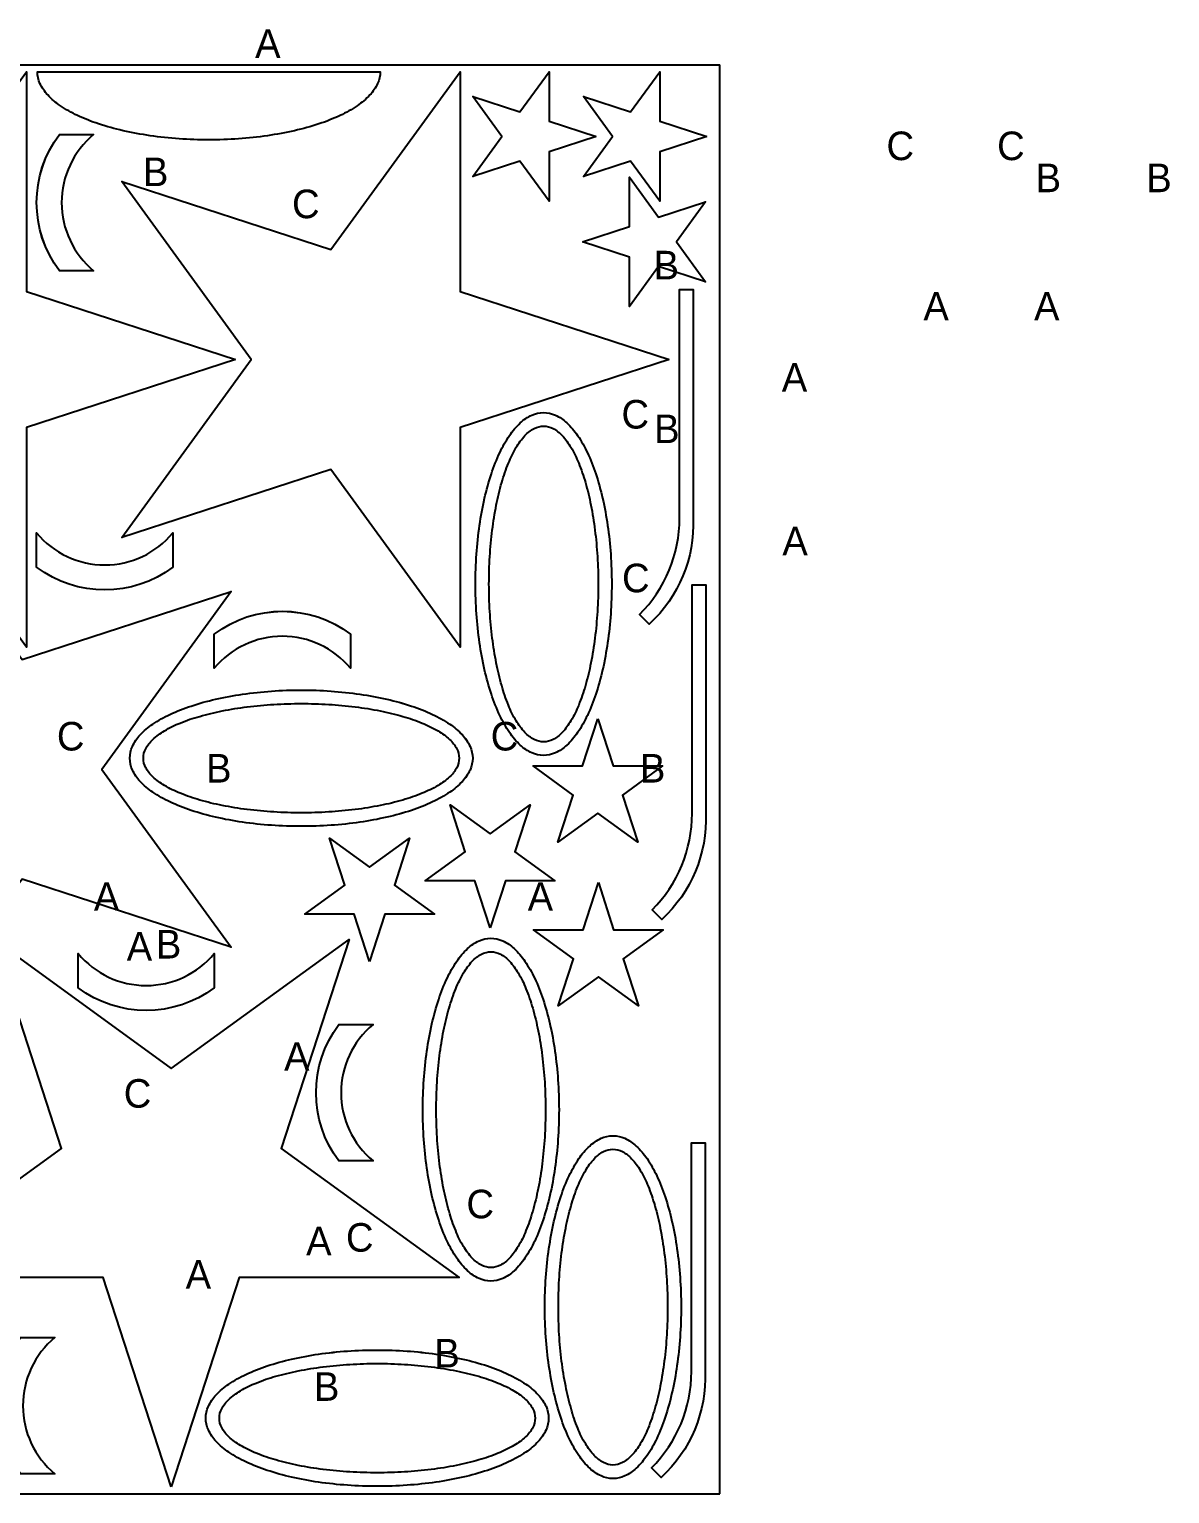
# Model space of a CAD drawing. Extents: x 0 to 3446, y -43 to 2712.
# Drawn here: x 1809 to 3446, y 0 to 2101 of the extents above; entities that cross this region are included whole.
import ezdxf

# ---------------------------------------------------------------- set-up
doc = ezdxf.new("R2010")
doc.units = 0
doc.header["$LTSCALE"] = 41
doc.styles.get("Standard").update_dxf_attribs({"font": 'txt', "height": 1})

msp = doc.modelspace()

# ---------------------------------------------------------------- linework, layer by layer
at = {"layer": 'BORDER_D0_T132.1_RK1_A0_W0_EM1'}
for points in [[(2105.28, 1627.15), (1805.32, 1529.68), (1805.32, 1214.29), (1619.94, 1469.45), (1319.98, 1371.99), (1505.37, 1627.15), (1319.98, 1882.3), (1619.94, 1784.84), (1805.32, 2040), (1805.32, 1724.61), (2105.28, 1627.15)], [(2727.7, 1627.15), (2427.74, 1529.68), (2427.74, 1214.29), (2242.36, 1469.45), (1942.41, 1371.99), (2127.79, 1627.15), (1942.41, 1882.3), (2242.36, 1784.84), (2427.74, 2040), (2427.74, 1724.61), (2727.7, 1627.15)], [(2622.77, 1947.04), (2555.23, 1925.1), (2555.23, 1854.09), (2513.49, 1911.54), (2445.96, 1889.59), (2487.7, 1947.04), (2445.96, 2004.49), (2513.49, 1982.55), (2555.23, 2040), (2555.23, 1968.99), (2622.77, 1947.04)], [(2781.49, 1947.04), (2713.96, 1925.1), (2713.96, 1854.09), (2672.22, 1911.54), (2604.68, 1889.59), (2646.42, 1947.04), (2604.68, 2004.49), (2672.22, 1982.55), (2713.96, 2040), (2713.96, 1968.99), (2781.49, 1947.04)], [(2602.98, 1795.89), (2670.52, 1817.83), (2670.52, 1888.84), (2712.26, 1831.39), (2779.8, 1853.34), (2738.06, 1795.89), (2779.8, 1738.44), (2712.26, 1760.38), (2670.52, 1702.93), (2670.52, 1773.94), (2602.98, 1795.89)], [(1313.87, 1039.13), (1613.83, 1136.59), (1613.83, 1451.98), (1799.21, 1196.82), (2099.17, 1294.29), (1913.78, 1039.13), (2099.17, 783.97), (1799.21, 881.43), (1613.83, 626.28), (1613.83, 941.67), (1313.87, 1039.13)], [(2625.18, 1111.52), (2647.12, 1043.99), (2718.14, 1043.99), (2660.69, 1002.25), (2682.63, 934.71), (2625.18, 976.45), (2567.73, 934.71), (2589.67, 1002.25), (2532.22, 1043.99), (2603.24, 1043.99), (2625.18, 1111.52)], [(2470.59, 811.59), (2448.65, 879.13), (2377.64, 879.13), (2435.09, 920.87), (2413.14, 988.41), (2470.59, 946.67), (2528.04, 988.41), (2506.1, 920.87), (2563.55, 879.13), (2492.54, 879.13), (2470.59, 811.59)], [(2297.75, 763.71), (2275.8, 831.25), (2204.79, 831.25), (2262.24, 872.99), (2240.3, 940.53), (2297.75, 898.79), (2355.2, 940.53), (2333.25, 872.99), (2390.7, 831.25), (2319.69, 831.25), (2297.75, 763.71)], [(2625.96, 876.65), (2647.91, 809.11), (2718.92, 809.11), (2661.47, 767.37), (2683.41, 699.84), (2625.96, 741.58), (2568.51, 699.84), (2590.46, 767.37), (2533.01, 809.11), (2604.02, 809.11), (2625.96, 876.65)], [(2013.19, 10), (1915.72, 309.96), (1600.33, 309.96), (1855.49, 495.34), (1758.03, 795.29), (2013.19, 609.91), (2268.34, 795.29), (2170.88, 495.34), (2426.04, 309.96), (2110.65, 309.96), (2013.19, 10)]]:
    msp.add_lwpolyline(points, close=True, dxfattribs=at)
for points in [[(1821.11, 2040), (2312.99, 2040, -0.10658), (2309.25, 2023.03, -0.081332), (2298.16, 2006.57, -0.056346), (2280.04, 1991.13, -0.039879), (2255.45, 1977.17, -0.02994), (2225.14, 1965.13, -0.023968), (2190.02, 1955.35, -0.020393), (2151.17, 1948.15, -0.01836), (2109.76, 1943.74, -0.017435), (2067.05, 1942.26, -0.017435), (2024.34, 1943.74, -0.01836), (1982.94, 1948.15, -0.020393), (1944.08, 1955.35, -0.023968), (1908.96, 1965.13, -0.02994), (1878.65, 1977.17, -0.039878), (1854.06, 1991.13, -0.056347), (1835.94, 2006.57, -0.081332), (1824.85, 2023.03, -0.10658), (1821.11, 2040)], [(1901.81, 1754.4), (1852.64, 1754.4, -0.333267), (1852.64, 1949.88), (1901.81, 1949.88, 0.469337), (1901.81, 1754.4)], [(2742.45, 1399.61), (2742.45, 1727.53), (2762, 1727.53), (2762, 1399.61, -0.220731), (2699.02, 1247.56), (2685.19, 1261.38, 0.198912), (2742.45, 1399.61)], [(2547.39, 1550.94, -0.10658), (2564.36, 1547.2, -0.081333), (2580.82, 1536.11, -0.056346), (2596.26, 1517.99, -0.039878), (2610.22, 1493.4, -0.029939), (2622.26, 1463.09, -0.023968), (2632.03, 1427.97, -0.020393), (2639.24, 1389.12, -0.01836), (2643.64, 1347.71, -0.017435), (2645.13, 1305, -0.017435), (2643.64, 1262.29, -0.01836), (2639.24, 1220.88, -0.020393), (2632.03, 1182.03, -0.023968), (2622.26, 1146.91, -0.02994), (2610.22, 1116.6, -0.039878), (2596.26, 1092.01, -0.056346), (2580.82, 1073.89, -0.081333), (2564.36, 1062.8, -0.10658), (2547.39, 1059.06, -0.106579), (2530.42, 1062.8, -0.081333), (2513.96, 1073.89, -0.056346), (2498.52, 1092.01, -0.039878), (2484.56, 1116.6, -0.02994), (2472.52, 1146.91, -0.023968), (2462.74, 1182.03, -0.020393), (2455.54, 1220.88, -0.01836), (2451.13, 1262.29, -0.017435), (2449.65, 1305, -0.017435), (2451.13, 1347.71, -0.01836), (2455.54, 1389.12, -0.020393), (2462.74, 1427.97, -0.023968), (2472.52, 1463.09, -0.02994), (2484.56, 1493.4, -0.039878), (2498.52, 1517.99, -0.056346), (2513.96, 1536.11, -0.081333), (2530.42, 1547.2, -0.106579), (2547.39, 1550.94)], [(2015.53, 1378.33), (2015.53, 1329.17, -0.333267), (1820.05, 1329.17), (1820.05, 1378.33, 0.469338), (2015.53, 1378.33)], [(2760.4, 975.93), (2760.4, 1303.85), (2779.95, 1303.85), (2779.95, 975.93, -0.220731), (2716.97, 823.88), (2703.15, 837.71, 0.198912), (2760.4, 975.93)], [(2074.91, 1184.13), (2074.91, 1233.3, -0.333267), (2270.39, 1233.3), (2270.39, 1184.13, 0.469337), (2074.91, 1184.13)], [(2445.63, 1055.15, -0.106578), (2441.89, 1038.18, -0.081333), (2430.79, 1021.72, -0.056346), (2412.68, 1006.28, -0.039879), (2388.09, 992.32, -0.02994), (2357.77, 980.28, -0.023968), (2322.66, 970.5, -0.020393), (2283.8, 963.3, -0.01836), (2242.39, 958.89, -0.017435), (2199.69, 957.41, -0.017435), (2156.98, 958.89, -0.01836), (2115.57, 963.3, -0.020393), (2076.72, 970.5, -0.023968), (2041.6, 980.28, -0.02994), (2011.29, 992.32, -0.039878), (1986.7, 1006.28, -0.056347), (1968.58, 1021.72, -0.081333), (1957.48, 1038.18, -0.106579), (1953.75, 1055.15, -0.10658), (1957.48, 1072.12, -0.081333), (1968.58, 1088.58, -0.056346), (1986.7, 1104.02, -0.039878), (2011.29, 1117.97, -0.02994), (2041.6, 1130.02, -0.023968), (2076.72, 1139.79, -0.020393), (2115.57, 1146.99, -0.01836), (2156.98, 1151.4, -0.017435), (2199.69, 1152.89, -0.017435), (2242.39, 1151.4, -0.01836), (2283.8, 1146.99, -0.020393), (2322.66, 1139.79, -0.023968), (2357.77, 1130.02, -0.02994), (2388.09, 1117.97, -0.039879), (2412.68, 1104.02, -0.056346), (2430.79, 1088.58, -0.081333), (2441.89, 1072.12, -0.106579), (2445.63, 1055.15)], [(2471.77, 796.86, -0.106578), (2488.74, 793.13, -0.081333), (2505.2, 782.03, -0.056346), (2520.64, 763.91, -0.039878), (2534.59, 739.33, -0.02994), (2546.64, 709.01, -0.023968), (2556.41, 673.89, -0.020393), (2563.61, 635.04, -0.01836), (2568.02, 593.63, -0.017435), (2569.51, 550.92, -0.017435), (2568.02, 508.22, -0.01836), (2563.61, 466.81, -0.020393), (2556.41, 427.95, -0.023968), (2546.64, 392.84, -0.029939), (2534.59, 362.52, -0.039879), (2520.64, 337.93, -0.056346), (2505.2, 319.82, -0.081333), (2488.74, 308.72, -0.106579), (2471.77, 304.98, -0.10658), (2454.79, 308.72, -0.081333), (2438.34, 319.82, -0.056346), (2422.9, 337.93, -0.039878), (2408.94, 362.52, -0.029939), (2396.89, 392.84, -0.023968), (2387.12, 427.95, -0.020393), (2379.92, 466.81, -0.01836), (2375.51, 508.22, -0.017435), (2374.03, 550.92, -0.017435), (2375.51, 593.63, -0.01836), (2379.92, 635.04, -0.020393), (2387.12, 673.89, -0.023968), (2396.89, 709.01, -0.029939), (2408.94, 739.33, -0.039878), (2422.9, 763.91, -0.056346), (2438.34, 782.03, -0.081333), (2454.79, 793.13, -0.10658), (2471.77, 796.86)], [(2074.98, 774.95), (2074.98, 725.79, -0.333267), (1879.5, 725.79), (1879.5, 774.95, 0.469337), (2074.98, 774.95)], [(2302.66, 477.5), (2253.5, 477.5, -0.333267), (2253.5, 672.98), (2302.66, 672.98, 0.469337), (2302.66, 477.5)], [(2646.92, 513.63, -0.10658), (2663.89, 509.89, -0.081333), (2680.35, 498.8, -0.056346), (2695.79, 480.68, -0.039878), (2709.75, 456.09, -0.029939), (2721.79, 425.78, -0.023968), (2731.57, 390.66, -0.020393), (2738.77, 351.81, -0.01836), (2743.18, 310.4, -0.017435), (2744.66, 267.69, -0.017435), (2743.18, 224.98, -0.01836), (2738.77, 183.57, -0.020393), (2731.57, 144.72, -0.023968), (2721.79, 109.6, -0.02994), (2709.75, 79.29, -0.039878), (2695.79, 54.7, -0.056346), (2680.35, 36.58, -0.081333), (2663.89, 25.49, -0.10658), (2646.92, 21.75, -0.106579), (2629.95, 25.49, -0.081333), (2613.49, 36.58, -0.056346), (2598.05, 54.7, -0.039878), (2584.09, 79.29, -0.029939), (2572.05, 109.6, -0.023968), (2562.28, 144.72, -0.020393), (2555.07, 183.57, -0.01836), (2550.67, 224.98, -0.017435), (2549.18, 267.69, -0.017435), (2550.67, 310.4, -0.01836), (2555.07, 351.81, -0.020393), (2562.28, 390.66, -0.023968), (2572.05, 425.78, -0.029939), (2584.09, 456.09, -0.039878), (2598.05, 480.68, -0.056346), (2613.49, 498.8, -0.081333), (2629.95, 509.89, -0.106579), (2646.92, 513.63)], [(2759.42, 175.23), (2759.42, 503.15), (2778.97, 503.15), (2778.97, 175.23, -0.220731), (2715.99, 23.19), (2702.16, 37.01, 0.198912), (2759.42, 175.23)], [(1846.17, 28.45), (1797, 28.45, -0.333267), (1797, 223.93), (1846.17, 223.93, 0.469337), (1846.17, 28.45)], [(2554.66, 108.39, -0.106579), (2550.92, 91.42, -0.081333), (2539.83, 74.96, -0.056346), (2521.71, 59.52, -0.039879), (2497.12, 45.56, -0.02994), (2466.8, 33.51, -0.023968), (2431.69, 23.74, -0.020393), (2392.83, 16.54, -0.01836), (2351.43, 12.13, -0.017435), (2308.72, 10.65, -0.017435), (2266.01, 12.13, -0.01836), (2224.6, 16.54, -0.020393), (2185.75, 23.74, -0.023968), (2150.63, 33.51, -0.02994), (2120.32, 45.56, -0.039878), (2095.73, 59.52, -0.056346), (2077.61, 74.96, -0.081333), (2066.51, 91.42, -0.106579), (2062.78, 108.39, -0.106579), (2066.51, 125.36, -0.081333), (2077.61, 141.82, -0.056346), (2095.73, 157.26, -0.039878), (2120.32, 171.21, -0.02994), (2150.63, 183.26, -0.023968), (2185.75, 193.03, -0.020393), (2224.6, 200.23, -0.01836), (2266.01, 204.64, -0.017435), (2308.72, 206.13, -0.017435), (2351.43, 204.64, -0.01836), (2392.83, 200.23, -0.020393), (2431.69, 193.03, -0.023968), (2466.8, 183.26, -0.02994), (2497.12, 171.21, -0.039879), (2521.71, 157.26, -0.056346), (2539.83, 141.82, -0.081333), (2550.92, 125.36, -0.106579), (2554.66, 108.39)]]:
    msp.add_lwpolyline(points, format="xyb", close=True, dxfattribs=at)
at = {"layer": 'BORDER_D0_T132_RK1_A0_W0_EM1_RI1_ID0007'}
for points in [[(2622.77, 1947.05), (2555.24, 1925.1), (2555.24, 1854.09), (2513.5, 1911.54), (2445.96, 1889.6), (2487.7, 1947.05), (2445.96, 2004.5), (2513.5, 1982.55), (2555.24, 2040), (2555.24, 1968.99), (2622.77, 1947.05)], [(2781.49, 1947.05), (2713.96, 1925.1), (2713.96, 1854.09), (2672.22, 1911.54), (2604.68, 1889.6), (2646.42, 1947.05), (2604.68, 2004.5), (2672.22, 1982.55), (2713.96, 2040), (2713.96, 1968.99), (2781.49, 1947.05)], [(2602.98, 1795.88), (2670.51, 1817.83), (2670.51, 1888.84), (2712.25, 1831.39), (2779.79, 1853.33), (2738.05, 1795.88), (2779.79, 1738.43), (2712.25, 1760.38), (2670.51, 1702.93), (2670.51, 1773.94), (2602.98, 1795.88)], [(2625.17, 1111.52), (2647.12, 1043.99), (2718.13, 1043.99), (2660.68, 1002.25), (2682.62, 934.71), (2625.17, 976.45), (2567.72, 934.71), (2589.67, 1002.25), (2532.22, 1043.99), (2603.23, 1043.99), (2625.17, 1111.52)], [(2470.6, 811.6), (2448.65, 879.13), (2377.64, 879.13), (2435.09, 920.87), (2413.15, 988.41), (2470.6, 946.67), (2528.05, 988.41), (2506.1, 920.87), (2563.55, 879.13), (2492.54, 879.13), (2470.6, 811.6)], [(2297.75, 763.72), (2275.8, 831.25), (2204.79, 831.25), (2262.24, 872.99), (2240.3, 940.53), (2297.75, 898.79), (2355.2, 940.53), (2333.25, 872.99), (2390.7, 831.25), (2319.69, 831.25), (2297.75, 763.72)], [(2625.96, 876.65), (2647.91, 809.12), (2718.92, 809.12), (2661.47, 767.38), (2683.41, 699.84), (2625.96, 741.58), (2568.51, 699.84), (2590.46, 767.38), (2533.01, 809.12), (2604.02, 809.12), (2625.96, 876.65)]]:
    msp.add_lwpolyline(points, close=True, dxfattribs=at)
at = {"layer": 'BORDER_D0_T132_RK1_A0_W0_EM1_RI1_ID0008'}
for points in [[(2105.28, 1627.14), (1805.33, 1529.68), (1805.33, 1214.29), (1619.95, 1469.45), (1319.99, 1371.99), (1505.37, 1627.14), (1319.99, 1882.3), (1619.95, 1784.84), (1805.33, 2040), (1805.33, 1724.61), (2105.28, 1627.14)], [(2727.7, 1627.14), (2427.75, 1529.68), (2427.75, 1214.29), (2242.37, 1469.45), (1942.41, 1371.99), (2127.79, 1627.14), (1942.41, 1882.3), (2242.37, 1784.84), (2427.75, 2040), (2427.75, 1724.61), (2727.7, 1627.14)], [(1313.88, 1039.13), (1613.83, 1136.59), (1613.83, 1451.98), (1799.21, 1196.82), (2099.17, 1294.28), (1913.79, 1039.13), (2099.17, 783.97), (1799.21, 881.43), (1613.83, 626.27), (1613.83, 941.66), (1313.88, 1039.13)], [(2013.18, 10), (1915.72, 309.95), (1600.33, 309.95), (1855.49, 495.33), (1758.03, 795.29), (2013.18, 609.91), (2268.34, 795.29), (2170.88, 495.33), (2426.04, 309.95), (2110.65, 309.95), (2013.18, 10)]]:
    msp.add_lwpolyline(points, close=True, dxfattribs=at)
at = {"layer": 'BORDER_D0_T132_RK1_A0_W0_EM1_RI1_ID0013'}
for points in [[(1877.23, 1754.4), (1852.65, 1754.4, -0.333267), (1852.65, 1949.88), (1901.81, 1949.88, 0.469337), (1901.81, 1754.4), (1877.23, 1754.4)], [(2015.53, 1353.75), (2015.53, 1329.17, -0.333267), (1820.05, 1329.17), (1820.05, 1378.33, 0.469337), (2015.53, 1378.33), (2015.53, 1353.75)], [(2074.91, 1208.71), (2074.91, 1233.29, -0.333267), (2270.39, 1233.29), (2270.39, 1184.13, 0.469337), (2074.91, 1184.13), (2074.91, 1208.71)], [(2074.98, 750.37), (2074.98, 725.79, -0.333267), (1879.5, 725.79), (1879.5, 774.95, 0.469337), (2074.98, 774.95), (2074.98, 750.37)], [(2278.08, 477.5), (2253.5, 477.5, -0.333267), (2253.5, 672.98), (2302.66, 672.98, 0.469337), (2302.66, 477.5), (2278.08, 477.5)], [(1821.59, 28.45), (1797.01, 28.45, -0.333267), (1797.01, 223.93), (1846.17, 223.93, 0.469337), (1846.17, 28.45), (1821.59, 28.45)]]:
    msp.add_lwpolyline(points, format="xyb", close=True, dxfattribs=at)
at = {"layer": 'BORDER_D0_T132_RK1_A0_W0_EM1_RI1_ID0020'}
msp.add_lwpolyline([(2067.05, 2040), (2312.99, 2040, -0.106573), (2309.25, 2023.03, -0.081329), (2298.16, 2006.57, -0.056349), (2280.04, 1991.13, -0.039883), (2255.45, 1977.17, -0.029934), (2225.14, 1965.13, -0.02397), (2190.02, 1955.36, -0.020392), (2151.17, 1948.15, -0.01836), (2109.76, 1943.75, -0.017437), (2067.05, 1942.26, -0.017437), (2024.34, 1943.75, -0.01836), (1982.93, 1948.15, -0.020392), (1944.08, 1955.36, -0.02397), (1908.96, 1965.13, -0.029934), (1878.65, 1977.17, -0.039882), (1854.06, 1991.13, -0.056349), (1835.94, 2006.57, -0.081329), (1824.85, 2023.03, -0.106573), (1821.11, 2040), (2067.05, 2040)], format="xyb", close=True, dxfattribs=at)
at = {"layer": 'BORDER_D0_T132_RK1_A0_W0_EM1_RI1_ID0021'}
for points in [[(2547.39, 1550.94, -0.106572), (2564.36, 1547.2, -0.081329), (2580.82, 1536.11, -0.056349), (2596.26, 1517.99, -0.039882), (2610.22, 1493.4, -0.029934), (2622.26, 1463.09, -0.02397), (2632.03, 1427.97, -0.020392), (2639.24, 1389.12, -0.01836), (2643.64, 1347.71, -0.017437), (2645.13, 1305, -0.017437), (2643.64, 1262.29, -0.01836), (2639.24, 1220.88, -0.020392), (2632.03, 1182.03, -0.02397), (2622.26, 1146.91, -0.029934), (2610.22, 1116.6, -0.039882), (2596.26, 1092.01, -0.056349), (2580.82, 1073.89, -0.081329), (2564.36, 1062.8, -0.106572), (2547.39, 1059.06, -0.106572), (2530.42, 1062.8, -0.081329), (2513.96, 1073.89, -0.056348), (2498.52, 1092.01, -0.039883), (2484.56, 1116.6, -0.029934), (2472.52, 1146.91, -0.02397), (2462.75, 1182.03, -0.020392), (2455.54, 1220.88, -0.01836), (2451.14, 1262.29, -0.017436), (2449.65, 1305, -0.017437), (2451.14, 1347.71, -0.01836), (2455.54, 1389.12, -0.020392), (2462.75, 1427.97, -0.02397), (2472.52, 1463.09, -0.029934), (2484.56, 1493.4, -0.039882), (2498.52, 1517.99, -0.056349), (2513.96, 1536.11, -0.081329), (2530.42, 1547.2, -0.106572), (2547.39, 1550.94)], [(2445.63, 1055.15, -0.106571), (2441.89, 1038.18, -0.081329), (2430.8, 1021.72, -0.056349), (2412.68, 1006.28, -0.039882), (2388.09, 992.32, -0.029934), (2357.78, 980.28, -0.02397), (2322.66, 970.51, -0.020392), (2283.81, 963.3, -0.01836), (2242.4, 958.9, -0.017437), (2199.69, 957.41, -0.017437), (2156.98, 958.9, -0.01836), (2115.57, 963.3, -0.020392), (2076.72, 970.51, -0.02397), (2041.6, 980.28, -0.029934), (2011.29, 992.32, -0.039882), (1986.7, 1006.28, -0.056349), (1968.58, 1021.72, -0.081329), (1957.49, 1038.18, -0.106572), (1953.75, 1055.15, -0.106572), (1957.49, 1072.12, -0.08133), (1968.58, 1088.58, -0.056348), (1986.7, 1104.02, -0.039882), (2011.29, 1117.98, -0.029934), (2041.6, 1130.02, -0.02397), (2076.72, 1139.79, -0.020392), (2115.57, 1147, -0.01836), (2156.98, 1151.4, -0.017437), (2199.69, 1152.89, -0.017437), (2242.4, 1151.4, -0.01836), (2283.81, 1147, -0.020392), (2322.66, 1139.79, -0.02397), (2357.78, 1130.02, -0.029934), (2388.09, 1117.98, -0.039882), (2412.68, 1104.02, -0.056349), (2430.8, 1088.58, -0.081329), (2441.89, 1072.12, -0.106571), (2445.63, 1055.15)], [(2471.77, 796.86, -0.106572), (2488.74, 793.12, -0.081329), (2505.2, 782.03, -0.056349), (2520.64, 763.91, -0.039882), (2534.6, 739.32, -0.029934), (2546.64, 709.01, -0.02397), (2556.41, 673.89, -0.020392), (2563.62, 635.04, -0.01836), (2568.02, 593.63, -0.017437), (2569.51, 550.92, -0.017437), (2568.02, 508.21, -0.01836), (2563.62, 466.8, -0.020392), (2556.41, 427.95, -0.02397), (2546.64, 392.83, -0.029934), (2534.6, 362.52, -0.039882), (2520.64, 337.93, -0.056349), (2505.2, 319.81, -0.081329), (2488.74, 308.72, -0.106572), (2471.77, 304.98, -0.106572), (2454.8, 308.72, -0.081329), (2438.34, 319.81, -0.056348), (2422.9, 337.93, -0.039883), (2408.94, 362.52, -0.029934), (2396.9, 392.83, -0.02397), (2387.13, 427.95, -0.020392), (2379.92, 466.8, -0.01836), (2375.52, 508.21, -0.017436), (2374.03, 550.92, -0.017437), (2375.52, 593.63, -0.01836), (2379.92, 635.04, -0.020392), (2387.13, 673.89, -0.02397), (2396.9, 709.01, -0.029934), (2408.94, 739.32, -0.039883), (2422.9, 763.91, -0.056348), (2438.34, 782.03, -0.081329), (2454.8, 793.12, -0.106572), (2471.77, 796.86)], [(2646.92, 513.63, -0.106572), (2663.89, 509.89, -0.081329), (2680.35, 498.8, -0.056349), (2695.79, 480.68, -0.039882), (2709.75, 456.09, -0.029934), (2721.79, 425.78, -0.02397), (2731.56, 390.66, -0.020392), (2738.77, 351.81, -0.01836), (2743.17, 310.4, -0.017437), (2744.66, 267.69, -0.017437), (2743.17, 224.98, -0.01836), (2738.77, 183.57, -0.020392), (2731.56, 144.72, -0.02397), (2721.79, 109.6, -0.029934), (2709.75, 79.29, -0.039882), (2695.79, 54.7, -0.056349), (2680.35, 36.58, -0.081329), (2663.89, 25.49, -0.106572), (2646.92, 21.75, -0.106572), (2629.95, 25.49, -0.081329), (2613.49, 36.58, -0.056348), (2598.05, 54.7, -0.039883), (2584.09, 79.29, -0.029934), (2572.05, 109.6, -0.02397), (2562.28, 144.72, -0.020392), (2555.07, 183.57, -0.01836), (2550.67, 224.98, -0.017436), (2549.18, 267.69, -0.017437), (2550.67, 310.4, -0.01836), (2555.07, 351.81, -0.020392), (2562.28, 390.66, -0.02397), (2572.05, 425.78, -0.029934), (2584.09, 456.09, -0.039883), (2598.05, 480.68, -0.056348), (2613.49, 498.8, -0.081329), (2629.95, 509.89, -0.106572), (2646.92, 513.63)], [(2554.66, 108.39, -0.106572), (2550.92, 91.42, -0.081329), (2539.83, 74.96, -0.056349), (2521.71, 59.52, -0.039882), (2497.12, 45.56, -0.029934), (2466.81, 33.52, -0.02397), (2431.69, 23.75, -0.020392), (2392.84, 16.54, -0.01836), (2351.43, 12.14, -0.017437), (2308.72, 10.65, -0.017437), (2266.01, 12.14, -0.01836), (2224.6, 16.54, -0.020392), (2185.75, 23.75, -0.02397), (2150.63, 33.52, -0.029934), (2120.32, 45.56, -0.039883), (2095.73, 59.52, -0.056349), (2077.61, 74.96, -0.081329), (2066.52, 91.42, -0.106572), (2062.78, 108.39, -0.106572), (2066.52, 125.36, -0.081329), (2077.61, 141.82, -0.056349), (2095.73, 157.26, -0.039882), (2120.32, 171.22, -0.029934), (2150.63, 183.26, -0.02397), (2185.75, 193.03, -0.020392), (2224.6, 200.24, -0.01836), (2266.01, 204.64, -0.017437), (2308.72, 206.13, -0.017437), (2351.43, 204.64, -0.01836), (2392.84, 200.24, -0.020392), (2431.69, 193.03, -0.02397), (2466.81, 183.26, -0.029934), (2497.12, 171.22, -0.039882), (2521.71, 157.26, -0.056349), (2539.83, 141.82, -0.081329), (2550.92, 125.36, -0.106572), (2554.66, 108.39)]]:
    msp.add_lwpolyline(points, format="xyb", close=True, dxfattribs=at)
at = {"layer": 'BORDER_D0_T132_RK1_A0_W0_EM1_RI1_ID0028'}
for points in [[(2742.45, 1399.61), (2742.45, 1727.53), (2762, 1727.53), (2762, 1399.61, -0.220734), (2699.02, 1247.56), (2685.2, 1261.39, 0.198903), (2742.45, 1399.61)], [(2760.4, 975.93), (2760.4, 1303.85), (2779.95, 1303.85), (2779.95, 975.93, -0.220734), (2716.97, 823.88), (2703.15, 837.71, 0.198903), (2760.4, 975.93)], [(2759.41, 175.24), (2759.41, 503.16), (2778.96, 503.16), (2778.96, 175.24, -0.220734), (2715.98, 23.19), (2702.16, 37.02, 0.198903), (2759.41, 175.24)]]:
    msp.add_lwpolyline(points, format="xyb", close=True, dxfattribs=at)
at = {"layer": 'CONTOUR_D0'}
for points in [[(2547.39, 1531.55, -0.121127), (2561, 1528.11, -0.084995), (2574.19, 1517.89, -0.054589), (2586.56, 1501.2, -0.03689), (2597.75, 1478.54, -0.026939), (2607.41, 1450.62, -0.021226), (2615.24, 1418.27, -0.017888), (2621.01, 1382.48, -0.016018), (2624.55, 1344.34, -0.015176), (2625.74, 1305, -0.015176), (2624.55, 1265.66, -0.016018), (2621.01, 1227.52, -0.017888), (2615.24, 1191.73, -0.021226), (2607.41, 1159.38, -0.026947), (2597.75, 1131.45, -0.036877), (2586.56, 1108.8, -0.054568), (2574.19, 1092.12, -0.085027), (2561, 1081.89, -0.121127), (2547.39, 1078.45, -0.121041), (2533.79, 1081.89, -0.085068), (2520.59, 1092.12, -0.054568), (2508.22, 1108.8, -0.066481), (2497.03, 1131.45, -0.043161), (2487.37, 1159.38, -0.021226), (2479.54, 1191.73, -0.017888), (2473.77, 1227.52, -0.016018), (2470.23, 1265.66, -0.015176), (2469.04, 1305, -0.015176), (2470.23, 1344.34, -0.016018), (2473.77, 1382.48, -0.017888), (2479.54, 1418.27, -0.021226), (2487.37, 1450.62, -0.026939), (2497.03, 1478.54, -0.03689), (2508.22, 1501.2, -0.054589), (2520.59, 1517.89, -0.085036), (2533.79, 1528.11, -0.121041), (2547.39, 1531.55)], [(2426.24, 1055.15, -0.121126), (2422.8, 1041.54, -0.084995), (2412.58, 1028.35, -0.05459), (2395.89, 1015.98, -0.03689), (2373.23, 1004.79, -0.026939), (2345.31, 995.13, -0.021226), (2312.96, 987.3, -0.017888), (2277.17, 981.53, -0.016018), (2239.03, 977.99, -0.015176), (2199.69, 976.8, -0.015176), (2160.35, 977.99, -0.016018), (2122.21, 981.53, -0.017888), (2086.42, 987.3, -0.021226), (2054.07, 995.13, -0.026948), (2026.14, 1004.79, -0.036877), (2003.49, 1015.98, -0.054568), (1986.81, 1028.35, -0.085027), (1976.58, 1041.54, -0.121127), (1973.14, 1055.15, -0.12104), (1976.58, 1068.75, -0.085067), (1986.81, 1081.95, -0.054569), (2003.49, 1094.32, -0.066481), (2026.14, 1105.51, -0.043161), (2054.07, 1115.17, -0.021226), (2086.42, 1123, -0.017888), (2122.21, 1128.77, -0.016018), (2160.35, 1132.31, -0.015176), (2199.69, 1133.5, -0.015176), (2239.03, 1132.31, -0.016018), (2277.17, 1128.77, -0.017888), (2312.96, 1123, -0.021226), (2345.31, 1115.17, -0.026939), (2373.23, 1105.51, -0.03689), (2395.89, 1094.32, -0.05459), (2412.58, 1081.95, -0.085036), (2422.8, 1068.75, -0.12104), (2426.24, 1055.15)], [(2471.77, 777.47, -0.121127), (2485.38, 774.03, -0.084995), (2498.57, 763.81, -0.054589), (2510.94, 747.12, -0.03689), (2522.13, 724.46, -0.026939), (2531.79, 696.54, -0.021226), (2539.62, 664.19, -0.017888), (2545.39, 628.4, -0.016018), (2548.93, 590.26, -0.015176), (2550.12, 550.92, -0.015176), (2548.93, 511.58, -0.016018), (2545.39, 473.44, -0.017888), (2539.62, 437.65, -0.021226), (2531.79, 405.3, -0.026947), (2522.13, 377.37, -0.036877), (2510.94, 354.72, -0.054568), (2498.57, 338.04, -0.085027), (2485.38, 327.81, -0.121127), (2471.77, 324.37, -0.121041), (2458.17, 327.81, -0.085068), (2444.97, 338.04, -0.054568), (2432.6, 354.72, -0.066481), (2421.41, 377.37, -0.043161), (2411.75, 405.3, -0.021226), (2403.92, 437.65, -0.017888), (2398.15, 473.44, -0.016018), (2394.61, 511.58, -0.015176), (2393.42, 550.92, -0.015176), (2394.61, 590.26, -0.016018), (2398.15, 628.4, -0.017888), (2403.92, 664.19, -0.021226), (2411.75, 696.54, -0.026939), (2421.41, 724.46, -0.03689), (2432.6, 747.12, -0.054589), (2444.97, 763.81, -0.085036), (2458.17, 774.03, -0.121041), (2471.77, 777.47)], [(2646.92, 494.24, -0.121127), (2660.53, 490.8, -0.084995), (2673.72, 480.58, -0.054589), (2686.09, 463.89, -0.03689), (2697.28, 441.23, -0.026939), (2706.94, 413.31, -0.021226), (2714.77, 380.96, -0.017888), (2720.54, 345.17, -0.016018), (2724.08, 307.03, -0.015176), (2725.27, 267.69, -0.015176), (2724.08, 228.35, -0.016018), (2720.54, 190.21, -0.017888), (2714.77, 154.42, -0.021226), (2706.94, 122.07, -0.026947), (2697.28, 94.14, -0.036877), (2686.09, 71.49, -0.054568), (2673.72, 54.81, -0.085027), (2660.53, 44.58, -0.121127), (2646.92, 41.14, -0.121041), (2633.32, 44.58, -0.085067), (2620.12, 54.81, -0.054568), (2607.75, 71.49, -0.066481), (2596.56, 94.14, -0.043161), (2586.9, 122.07, -0.021226), (2579.07, 154.42, -0.017888), (2573.3, 190.21, -0.016018), (2569.76, 228.35, -0.015176), (2568.57, 267.69, -0.015176), (2569.76, 307.03, -0.016018), (2573.3, 345.17, -0.017888), (2579.07, 380.96, -0.021226), (2586.9, 413.31, -0.026939), (2596.56, 441.23, -0.03689), (2607.75, 463.89, -0.054589), (2620.12, 480.58, -0.085036), (2633.32, 490.8, -0.121041), (2646.92, 494.24)], [(2535.27, 108.39, -0.121126), (2531.83, 94.78, -0.084996), (2521.61, 81.59, -0.05459), (2504.92, 69.22, -0.03689), (2482.26, 58.03, -0.026939), (2454.34, 48.37, -0.021226), (2421.99, 40.54, -0.017888), (2386.2, 34.77, -0.016018), (2348.06, 31.23, -0.015176), (2308.72, 30.04, -0.015176), (2269.38, 31.23, -0.016018), (2231.24, 34.77, -0.017888), (2195.45, 40.54, -0.021226), (2163.1, 48.37, -0.026948), (2135.17, 58.03, -0.036877), (2112.52, 69.22, -0.054568), (2095.84, 81.59, -0.085027), (2085.61, 94.78, -0.121126), (2082.17, 108.39, -0.121041), (2085.61, 121.99, -0.085068), (2095.84, 135.19, -0.054568), (2112.52, 147.56, -0.066481), (2135.17, 158.75, -0.043161), (2163.1, 168.41, -0.021226), (2195.45, 176.24, -0.017888), (2231.24, 182.01, -0.016018), (2269.38, 185.55, -0.015176), (2308.72, 186.74, -0.015176), (2348.06, 185.55, -0.016018), (2386.2, 182.01, -0.017888), (2421.99, 176.24, -0.021226), (2454.34, 168.41, -0.026939), (2482.26, 158.75, -0.03689), (2504.92, 147.56, -0.05459), (2521.61, 135.19, -0.085037), (2531.83, 121.99, -0.121041), (2535.27, 108.39)]]:
    msp.add_lwpolyline(points, format="xyb", close=True, dxfattribs=at)
at = {"layer": 'FRAME_Z18', "linetype": 'CONTINUOUS'}
for p, q in [((0, 2050), (2800, 2050)), ((2800, 0), (2800, 2050)), ((0, 0), (2800, 0))]:
    msp.add_line(p, q, dxfattribs=at)

# ---------------------------------------------------------------- texts
at = {"layer": 'TEXT'}
for s, p in [('A', (2133.46, 2059.82, 18)), ('C', (3039.29, 1913.11, 18)), ('C', (3198.01, 1913.11, 18)), ('B', (1972.46, 1875.82, 18)), ('B', (3253.29, 1867.11, 18)), ('B', (3412.01, 1867.11, 18)), ('C', (2186.46, 1829.82, 18)), ('B', (2705.11, 1742.04, 18)), ('A', (3092.29, 1683.11, 18)), ('A', (3251.01, 1683.11, 18)), ('A', (2889.11, 1581.04, 18)), ('C', (2659.11, 1528.04, 18)), ('B', (2705.9, 1507.17, 18)), ('A', (2889.9, 1346.17, 18)), ('C', (2659.9, 1293.17, 18)), ('C', (1849.08, 1066.19, 18)), ('C', (2471.5, 1066.19, 18)), ('B', (2063.08, 1020.19, 18)), ('B', (2685.5, 1020.19, 18)), ('A', (1902.08, 836.19, 18)), ('A', (2524.5, 836.19, 18)), ('A', (1949.27, 764.72, 18)), ('B', (1991.02, 767.76, 18)), ('A', (2175.02, 606.76, 18)), ('C', (1945.02, 553.76, 18)), ('C', (2436.66, 395.08, 18)), ('A', (2206.66, 342.08, 18)), ('C', (2263.81, 347.2, 18)), ('A', (2033.81, 294.2, 18)), ('B', (2390.66, 181.08, 18)), ('B', (2217.81, 133.2, 18))]:
    msp.add_text(s, height=41, dxfattribs=at).set_placement(p)

doc.saveas('drawing.dxf')
